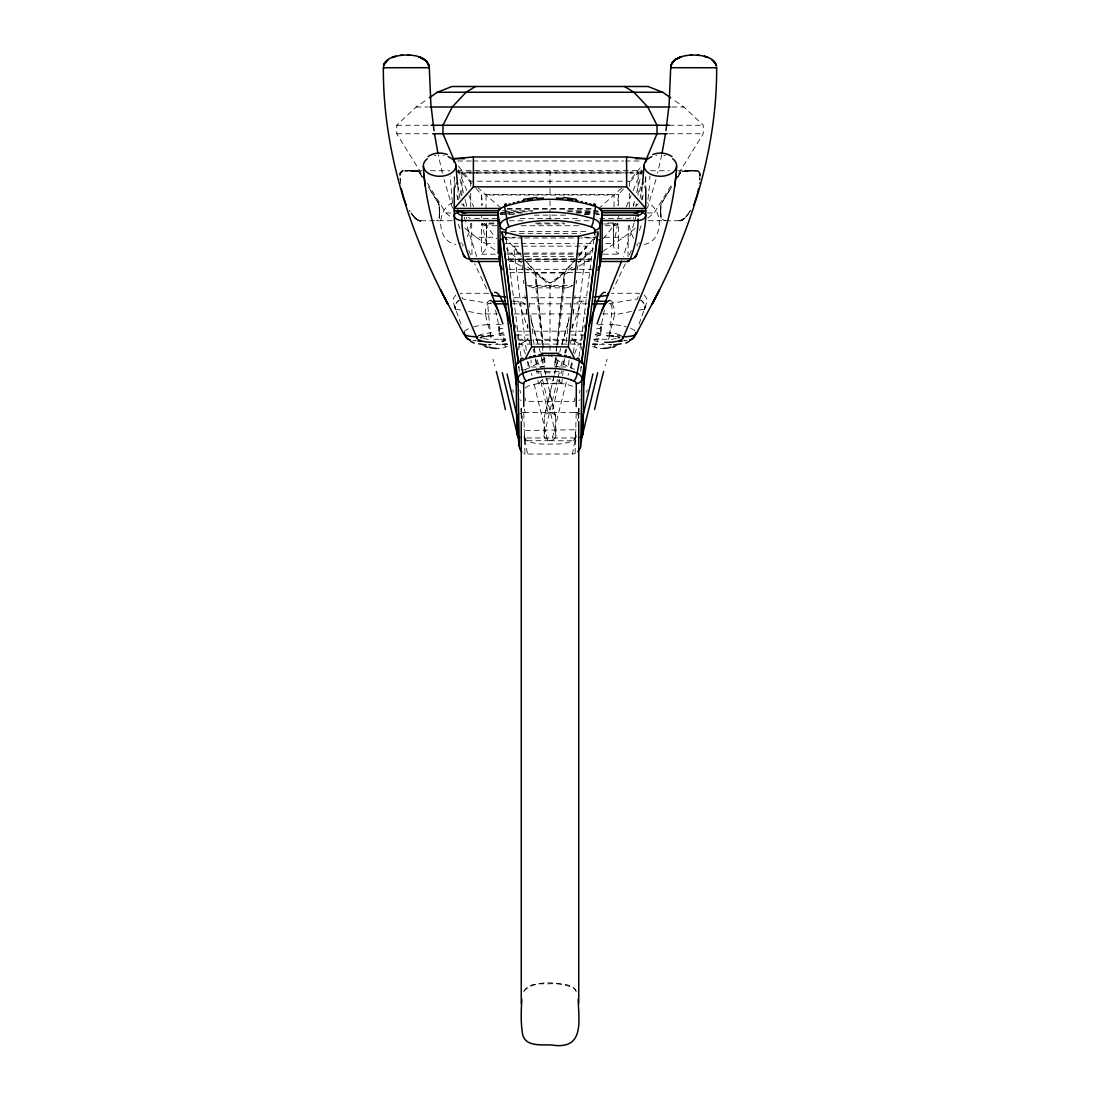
<?xml version="1.0" encoding="UTF-8"?>
<svg xmlns="http://www.w3.org/2000/svg" width="1100" height="1100" viewBox="0 0 1100 1100"><rect width="100%" height="100%" fill="white"/><g stroke="black" fill="none" stroke-linecap="round" stroke-linejoin="round"><path stroke-width="0.75" stroke-dasharray="5 3.75" d="M494.175 223.066L486.393 223.066L486.393 229.281M660.674 213.345L661.251 219.285L665.486 220.701L661.086 218.982L660.674 210.32M486.406 223.149L486.585 245.946L484.935 250.319L481.649 254.169L481.442 223.974L496.43 223.974M521.263 413.421L521.345 420.021L521.276 411.757M545.311 373.024L544.734 370.934M578.737 413.421L578.655 420.021L578.724 411.757M649.852 176.028L649.77 179.534M660.674 212.988L660.715 207.597M700.013 175.917L699.985 174.804L699.298 183.645M486.668 244.887L486.544 243.581L494.312 243.581M471.68 223.286L471.982 256.712M554.043 376.2L544.308 416.955L544.074 436.494M660.674 210.196L660.88 205.178A5.308 4.895 90 0 1 661.348 203.748L662.654 201.41M641.946 174.542L641.946 170.651L458.054 170.679L458.054 171.641M523.806 413.339L524.961 453.777A8.332 4.991 -0.1 0 0 527.533 454.053L572.467 454.025L575.341 437.979L575.506 429.77L524.507 430.444M575.341 437.979L524.659 437.979L527.533 454.025M486.558 224.304L485.224 225.748L497.214 225.748M576.194 413.339L575.107 453.764A7.961 7.384 -52.8 0 0 575.905 453.255M603.57 223.974L618.558 223.974L618.351 254.169L615.106 250.387L613.415 245.919L613.607 223.066L605.825 223.066M613.511 243.347L613.621 223.025M637.12 246.208L637.175 243.691M628.018 256.712L628.32 223.286M580.25 413.861A7.686 5.184 0 0 0 579.04 413.201L577.871 412.789L577.692 420.915M633.6 206.278L633.641 205.178A5.308 2.035 90 0 1 633.834 203.748L634.893 199.403M466.428 217.333L466.345 218.556M470.855 223.355L469.714 231.399L466.469 238.219M660.715 207.254L660.688 209.509L660.976 204.738L663.163 200.585M641.877 171.999L630.451 171.999M641.864 172.205L641.836 173.126L630.355 173.126M641.933 170.665L641.891 171.806A4.001 1.526 -90 0 0 641.795 172.343L641.575 173.195M400.139 173.649C398.984 176.66 401.913 168.891 405.652 170.748M649.481 185.762L647.625 202.317M400.043 174.433L400.001 175.134L401.816 171.16L409.805 170.748M609.648 335.637L609.139 337.7M699.875 178.901L699.793 179.905M699.889 178.654L699.793 179.974M572.055 327.718L572.344 324.431L572.055 327.882M573.389 312.95L573.678 309.664M609.702 335.005L612.026 308.069A7.562 7.397 0.9 0 0 611.669 306.35L611.036 304.975A7.673 7.508 -0.1 0 0 609.098 302.775M569.03 360.209L568.384 367.001L574.516 369.339M570.611 343.2L570.941 339.79M573.32 314.284L573.801 309.183M574.75 298.966L575.066 295.57M576.18 283.663L576.51 280.266M577.459 270.05L577.94 264.949M556.916 344.809L564.341 272.965L574.709 260.301M555.555 357.445L554.689 365.888L555.514 357.954M556.256 350.68L564.341 272.965L535.659 272.965L525.291 260.301M556.215 351.381L556.737 346.459M556.352 357.541L555.445 365.942M562.21 379.335L561.729 383.749L538.271 383.749L537.79 379.335M562.623 375.513L562.925 372.707M600.999 326.301L601.604 331.045M557.7 345.029L564.341 285.684L564.341 272.965M564.438 358.793L563.53 367.125M565.043 353.265L565.345 350.515M567.751 328.68L565.95 345.015M568.507 321.942L569.264 315.246M570.171 307.271L570.625 303.311M571.587 368.101L572.413 361.322M573.43 352.853L586.3 246.153L513.7 246.153L526.57 352.853M581.075 366.465L580.649 371.663L581.281 366.616M578.999 356.771L594 237.958L580.47 237.958M574.75 398.035L574.324 401.349L525.676 401.349L525.25 398.035M582.643 338.291L583.082 334.991M581.075 349.924L581.529 346.596M583.976 328.405L584.416 325.132M642.263 185.556L640.062 198.344M604.423 310.131L600.6 328.212L596.681 328.831M661.774 154.674L657.566 173.305M600.6 328.185L600.916 326.728M559.707 379.143L551.98 412.376L550.756 412.431A7.686 5.184 -0.2 0 0 544.39 416.57L544.404 416.57M560.973 373.601L561.577 370.893M579.37 393.168L580.071 390.101M552.929 380.586L555.431 369.861M550.825 390.074L544.266 417.478M562.801 365.599L564.149 359.824M554.812 374.014L555.266 370.934M556.105 367.029L558.112 358.737M551.98 412.376L574.832 412.376L575.63 409.076M556.614 365.31L558.566 357.308M565.799 352.949L566.775 348.947M557.521 379.527L543.964 435.572M586.589 392.288L587.194 389.854M558.112 377.121L559.295 372.46M559.735 352.248L560.697 348.48M636.625 192.665L640.75 176.454M576.111 434.789L574.558 440.797L550.426 440.729A7.741 5.225 0 0 1 544.046 436.466M566.308 382.14L551.705 440.797M634.535 221.567L635.663 217.236M561.949 343.695L567.848 323.18M561.729 344.974L568.686 321.214M561.014 365.874L562.691 359.769M568.054 375.54L568.618 373.45M655.944 179.465L647.487 208.038M572.138 328.501L581.501 301.18L587.207 301.194M570.295 367.482L571.918 361.996M634.109 223.039L623.288 256.438M564.836 352.399L565.881 349.044M568.219 322.053L568.961 319.798M498.396 331.045L499.001 326.301M574.558 353.774L578.366 344.053L581.212 344.053M638.179 296.478L637.299 298.966L608.327 303.847M639.045 294.071L639.334 293.274L611.284 293.274M639.018 324.087L646.924 301.964L646.525 298.306L644.27 295.075M639.402 230.409L641.822 224.18M626.368 206.772L631.043 195.635M633.119 190.685L641.946 169.634M629.379 254.911L631.304 250.36M625.309 263.835L613.401 288.681M523.985 991.389C528.894 981.544 542.41 984.445 551.581 983.702C559.941 984.225 571.505 982.575 576.317 991.128M608.891 338.264L608.135 339.543M576.428 436.37L573.691 440.138A12.554 7.521 0 0 1 571.189 441.678L562.856 443.671A47.231 28.325 0 0 1 557.246 444.056L545.971 444.139A55.729 33.413 0 0 1 536.25 443.616L528.811 441.678A12.554 7.521 0 0 1 526.309 440.138L523.572 436.37M523.683 991.128C535.92 979.082 560.051 981.832 574.668 988.584L576.015 991.389M668.58 191.854L669.212 190.822M669.089 191.029L672.348 185.721M677.793 176.825L681.381 171.641L687.981 170.775M668.264 192.363L665.555 196.749M662.777 201.218L664.317 198.729M668.085 192.665L668.827 191.441M647.845 218.034L654.156 212.96L672.554 183.246M678.7 173.346L703.244 133.733L703.244 125.262L683.856 107.016L671.962 98.725M679.676 173.759L676.651 178.695L680.556 172.453A4.001 3.699 -90 0 1 682.605 171.119L682.784 171.119A11.715 10.821 -90 0 1 683.43 171.022L689.686 170.748M665.761 196.419L664.235 198.88M688.339 213.771L690.456 210.471M689.755 211.667L690.346 210.732M688.985 212.822L685.094 218.048M680.652 220.66L685.438 217.676A22.674 20.955 90 0 0 686.73 216.04L688.724 213.208M688.655 213.317L685.438 217.676L681.505 220.481M542.259 379.541L538.271 383.749M603.281 238.686L615.409 223.603M629.324 186.367L629.324 181.211L641.658 166.045M578.834 255.282L586.3 246.153M578.737 256.451L595.76 236.019M526.185 341.11L527.038 339.955A6.738 4.441 -78.9 0 0 528.041 337.961M627.096 172.824L638.11 172.824L628.402 183.631M455.73 295.075L453.475 298.306L453.076 301.964L460.982 324.087M623.466 189.021L618.516 194.425A269.954 205.136 0 0 1 617.306 205.15M550 350.377L550 286.344L575.286 260.04M593.601 248.572L578.462 262.762M525.332 388.053L525.8 387.585A12.279 7.356 0 0 1 528.151 385.976L537.144 383.749A49.074 29.439 0 0 1 542.754 383.377L553.217 383.295A62.246 37.331 0 0 1 563.736 383.79L571.148 385.646A12.32 7.384 0 0 1 574.2 387.585L574.668 388.053M421.3 173.346L396.756 133.733L396.756 125.262L416.144 107.016L428.038 98.725M621.679 188.114L599.225 208.106M635.814 205.879L638.413 203.94M602.896 251.391L623.865 237.27L635.223 228.154M503.264 341.261L505.794 339.24L500.981 338.69M618.502 224.029L614.969 225.748L602.882 225.748M572.371 267.107L550 283.044L505.478 257.043M527.629 267.107L550 283.044L594.523 257.043M501.793 341.413C506.357 339.501 503.25 334.565 499.139 335.101M507.389 346.472L502.975 348.026M571.959 285.986L566.913 287.843L564.424 286.371L535.59 286.33L533.335 287.856L566.665 287.856M680.254 220.701L685.438 217.676A22.674 20.955 -90 0 0 686.73 216.04M503.332 332.282L498.74 334.221M460.212 243.471L461.587 242.784M552.502 439.973L551.237 440.413M480.054 337.769L490.875 335.143M525.484 369.339L531.616 367.001L550 355.438L568.384 367.001L555.019 367.001M452.925 202.744C435.683 209.11 436.755 241.711 455.854 244.379M523.476 412.5A7.741 5.211 0 0 0 522.266 412.748L521.001 413.188A7.686 5.184 0 0 0 519.75 413.861M539.976 367.139L544.5 366.08M598.166 324.844L603.666 324.239M611.49 339.46L616.536 338.47M402.572 170.94L410.479 170.748M618.214 338.14L619.891 337.837M631.4 311.451L614.529 314.834L608.286 339.268L600.999 339.268M638.852 310.145L644.435 309.238M624.539 340.835L627.082 340.423M623.562 340.766L624.965 340.546M600.861 335.101C596.75 334.565 593.643 339.501 598.207 341.413M491.219 335.94L485.98 336.614M484.357 325.036L490.572 324.363M599.019 338.69L594.151 339.364L596.736 341.261M575.905 440.729L574.64 440.797M523.889 412.445L549.368 412.459A7.686 5.184 0.2 0 1 555.61 416.57L555.926 436.494A7.673 5.184 0 0 1 549.711 440.701L524.095 440.729M491.191 344.396L488.373 344.603M644.146 244.379C663.245 241.711 664.317 209.11 647.075 202.744M497.764 348.59L499.166 348.521M687.06 170.789L697.428 170.94M679.663 220.729L679.085 220.742M687.555 170.775L688.572 170.761M581.501 301.18L580.332 301.262A7.686 7.521 -0.4 0 0 574.764 305.044M533.335 287.856L528.041 285.986M690.016 170.748L681.643 171.38L689.851 170.748M679.374 220.742L647.776 220.742M405.24 170.748L413.421 170.803M690.195 170.748L691.212 170.734M485.224 225.748L481.498 224.029M407.413 170.748L408.127 170.734M495.578 344.286L507.375 344.259M416.144 107.016L428.175 107.016M671.825 107.016L683.856 107.016M396.756 125.262L430.994 125.262M669.006 125.262L703.244 125.262M396.756 133.733L430.994 133.733M669.006 133.733L703.244 133.733M457.641 160.999L471.322 160.999M473.041 160.999L623.549 160.999M625.254 160.999L642.359 160.999M422.373 170.748L410.011 170.748L416.57 171.009A11.715 10.821 -90 0 1 417.216 171.119L417.395 171.146A4.001 3.699 -90 0 1 419.444 172.343L420.324 173.759M430.402 170.748L449.556 170.748M650.444 170.748L669.13 170.748M677.627 170.748L694.21 170.748M690.456 170.748L698.184 171.16L699.971 174.749L699.861 173.649M458.054 171.999L474.471 171.999M476.121 171.999L627.165 171.999M461.89 195.236L461.89 172.824L471.322 172.824M472.904 172.824L623.947 172.824M474.567 173.126L458.164 173.126L458.067 170.72M476.204 173.126L627.082 173.126M458.342 166.045L470.717 181.211L629.324 181.211M507.237 208.478L592.763 208.478M507.224 209.192L592.859 209.192M502.109 210.801L532.895 210.801M567.105 210.801L597.891 210.801M504.804 211.722L532.111 211.722M567.957 211.722L591.841 211.722M593.546 211.722L598.675 211.722M501.229 212.671L505.945 212.671M507.513 212.671L523.256 212.671M576.744 212.671L594.055 212.671M427.446 183.246L445.844 212.96L452.595 212.96M500.252 212.96L522.555 212.96M575.726 212.96L599.748 212.96M647.405 212.96L654.156 212.96M499.716 213.867L503.126 213.867M504.831 213.867L515.061 213.867M584.98 213.867L591.8 213.867M593.505 213.867L600.325 213.867M500.308 214.349L507.155 214.349M508.874 214.349L515.721 214.349M584.279 214.349L592.845 214.349M596.269 214.349L599.692 214.349M534.27 215.16L565.73 215.16M497.035 218.377L471.625 218.377A7.494 6.201 0 0 1 468.201 217.498M519.956 218.377L580.044 218.377M599.748 218.377L628.265 218.377A7.37 6.091 0.1 0 0 631.799 217.498M452.224 220.742L420.626 220.742M509.328 220.742L524.673 220.742M575.327 220.742L591.938 220.742M535.521 223.066L564.479 223.066M536.896 223.974L564.561 223.974M521.166 225.734L580.814 225.734M510.661 231.633L589.339 231.633M519.214 233.475L580.786 233.475M464.777 228.154L476.135 237.27L495.344 237.27L496.719 238.686M503.882 237.27L515.845 237.27M584.155 237.27L596.118 237.27M604.656 237.27L623.865 237.27M522.926 237.958L506 237.958L521.001 356.771M524.618 237.958L578.765 237.958M505.299 243.581L517.962 243.581M521.152 243.581L574.062 243.581M577.252 243.581L594.701 243.581M605.688 243.581L613.456 243.581L613.332 244.956M507.595 253.055L521.73 253.055M524.562 253.055L592.419 253.055M481.649 254.169L496.581 254.169M506.729 254.169L521.029 254.169M523.902 254.169L574.654 254.169M576.098 254.169L593.271 254.169M603.419 254.169L618.351 254.169M524.645 256.451L575.355 256.451M509.204 258.816L590.796 258.816M506.935 259.38L593.065 259.38M509.671 259.861L590.329 259.861M509.19 261.484L574.2 261.484M575.891 261.484L591.195 261.484M509.465 269.28L592.226 269.28M509.768 272.649L522.816 272.649M524.123 272.649L573.719 272.649M576.331 272.649L589.38 272.649M527.34 285.546L572.66 285.546M488.716 293.274L460.666 293.274L460.955 294.071M513.549 297.743L586.451 297.743M512.793 301.194L519.791 301.29A7.686 7.521 0.4 0 1 525.236 305.044M491.672 303.847L462.701 298.966L461.821 296.478M512.256 303.847L587.744 303.847M485.334 313.913L497.241 313.913M514.264 313.913L585.736 313.913M602.759 313.913L614.666 313.913M516.766 331.183L583.234 331.183M499.854 335.005L504.639 335.005M516.601 335.005L528.564 335.005M571.436 335.005L583.399 335.005M595.361 335.005L600.146 335.005M478.555 335.418L491.48 335.404M608.52 335.404L621.445 335.418M499.001 339.268L491.714 339.268L491.109 338.264M500.459 339.268L506.289 339.268M517.935 339.268L528.138 339.268M535.425 339.268L564.575 339.268M571.862 339.268L582.065 339.268M593.711 339.268L599.541 339.268M518.746 340.312L581.254 340.312M507.361 344.053L501.641 344.053L507.155 344.094M518.788 344.053L521.634 344.053L525.442 353.774M592.639 344.053L598.359 344.053L592.845 344.094M518.21 344.094L581.79 344.094M544.981 367.001L531.616 367.001L530.97 360.209M521.056 369.834L526.158 369.834M536.374 371.663L563.626 371.663M545.311 372.804L554.689 372.804M545.779 378.84L554.221 378.84M574.832 412.376L576.111 412.445M691.707 170.734L692.587 170.748M518.499 301.18L527.862 328.501M592.625 344.259L597.685 344.272M599.362 344.272L604.423 344.286M525.401 440.797L523.889 434.789M409.131 170.734L418.357 171.38L417.175 171.105A11.715 10.821 90 0 0 416.57 171.022M693.206 170.748L697.977 171.078L699.696 172.947M411.854 170.761C407.371 170.706 417.973 170.871 410.836 170.748M420.915 220.742L420.434 220.729M411.606 170.761L412.94 170.789M411.936 170.761L418.646 171.655L423.349 178.695L420.076 173.374L422.207 176.825M614.721 225.748L613.442 224.359M413.504 170.803L417.175 171.105M496.334 324.239L501.834 324.844M611.627 344.603L608.809 344.396M600.834 348.521L602.236 348.59M411.276 213.208L413.27 216.04A22.674 20.955 -90 0 0 414.535 217.649C428.189 225.706 415.154 219.808 411.73 213.881M609.428 324.363L615.643 325.036M614.02 336.614L608.781 335.94M499.084 326.728L499.4 328.212L503.319 328.831M609.125 335.143L619.946 337.769M455.565 309.238L461.147 310.145M475.035 340.546L476.438 340.766M472.918 340.423L475.461 340.835M468.6 311.451L485.471 314.834L491.934 339.639M480.109 337.837L481.786 338.14M483.464 338.47L488.51 339.46M597.025 348.026L592.611 346.472M555.5 366.08L560.024 367.139M577.871 412.789L577.734 412.748A7.741 5.211 0 0 0 576.524 412.5M418.495 220.481L414.562 217.676A22.674 20.955 90 0 1 413.27 216.04M601.26 334.221L596.668 332.282M547.498 439.973L533.692 382.14M638.413 242.784L639.788 243.471M461.587 203.94L464.186 205.879M476.135 237.27L495.701 250.442M521.538 262.762L506.399 248.572M445.844 212.96L452.155 218.034M561.729 383.749L557.741 379.541M500.857 208.106L478.376 188.114M524.714 260.04L550 286.344M414.906 218.048L409.544 210.471M475.915 188.347L481.484 194.425A269.954 205.136 0 0 0 482.694 205.15M471.598 183.631L461.89 172.824M573.842 341.137L573.018 340.038A6.738 4.441 78.9 0 1 571.959 337.961M504.24 236.019L521.263 256.451M513.7 246.153L521.166 255.282M419.402 172.384L419.444 172.453A4.001 3.699 90 0 0 417.395 171.119M484.591 223.603L495.344 237.27M411.345 213.317L412.074 214.363M411.661 213.771L411.015 212.822M633.531 238.219L630.286 231.399L629.145 223.355M410.08 211.406L409.654 210.732M436.219 199.595L435.504 198.44M435.765 198.88L432.891 194.232M435.325 198.151L434.748 197.23M436.411 199.897L438.652 203.748A5.308 4.895 -90 0 1 439.134 205.178L439.285 207.515M436.947 200.75C439.629 202.4 439.464 213.867 439.257 206.663L439.312 209.44M433.001 194.425L431.736 192.363M430.788 190.822L431.915 192.665M430.911 191.029L427.652 185.721M486.599 288.681L474.691 263.835M468.696 250.36L470.621 254.911M458.054 169.634L466.881 190.685M468.957 195.635L473.632 206.772M490.861 337.7L487.987 307.931A7.562 7.397 -0.9 0 1 488.331 306.35L488.964 304.975A7.673 7.508 0.1 0 1 490.902 302.775M458.178 224.18L460.598 230.409M476.712 256.438L465.891 223.039M531.039 319.798L531.781 322.053M458.205 172.343A4.001 1.526 -90 0 0 458.054 171.958L458.054 171.82A4.001 1.526 90 0 1 458.205 172.343L458.439 173.25M531.314 321.214L538.271 344.974M534.119 349.044L535.164 352.399M532.152 323.18L538.051 343.695M452.513 208.038L444.056 179.465M528.082 361.996L529.705 367.482M555.596 416.57L549.697 391.957M537.309 359.769L538.986 365.874M531.382 373.45L531.946 375.54M464.337 217.236L465.465 221.567M465.107 199.403L465.52 201.011M556.036 435.572L542.479 379.527M539.303 348.48L540.265 352.248M540.705 372.46L541.888 377.121M463.375 192.665L459.25 176.454M541.434 357.308L543.386 365.31M512.806 389.854L513.411 392.288M465.699 201.74L466.166 203.748A5.308 2.035 90 0 1 466.359 205.178L466.4 206.278M555.734 417.478L545.957 376.2M541.888 358.737L543.895 367.029M533.225 348.947L534.201 352.949M548.02 412.376L540.293 379.143M524.37 409.076L525.168 412.376M544.569 369.861L547.071 380.586M535.851 359.824L537.199 365.599M442.434 173.305L438.226 154.674M519.929 390.101L520.63 393.168M538.423 370.893L539.027 373.601M495.578 310.131L499.4 328.212M459.938 198.344L457.737 185.556M699.545 172.521L699.999 175.147L699.957 174.433M452.375 202.317L450.147 176.028M439.12 205.178L439.134 205.301A5.308 4.895 90 0 0 438.652 203.748M515.584 325.132L516.024 328.405M516.918 334.991L517.357 338.291M518.471 346.596L518.925 349.924M633.655 218.556L633.572 217.333M518.925 366.465L519.351 371.663L518.719 366.616M527.587 361.322L528.413 368.101M542.3 345.029L535.659 285.684L535.659 272.965L542.836 344.231M529.375 303.311L529.829 307.271M530.736 315.246L531.493 321.942M532.249 328.68L533.143 336.82M542.451 346.418L542.905 350.57M533.445 339.543L534.05 345.015M534.201 346.39L534.957 353.265M535.562 358.793L536.47 367.125M543.648 357.541L544.555 365.942M536.621 368.527L537.377 375.513M535.659 272.965L543.744 350.68M544.445 357.445L545.311 365.888M522.06 264.949L522.541 270.05M523.49 280.266L523.82 283.663M524.934 295.57L525.25 298.966M526.199 309.183L526.68 314.284M527.945 327.882L527.629 324.486L527.945 327.718M529.059 339.79L529.389 343.2M526.322 309.664L526.611 312.95M400.221 180.029L400.125 178.901M400.207 179.905L400.111 178.654M400.703 183.645L400.001 175.147L399.987 175.972M522.308 420.915L522.074 412.844M439.285 207.597L439.326 211.324M462.825 243.691L462.88 246.208M486.489 243.347L486.447 239.47M486.434 238.191L486.42 235.634M486.406 234.355L486.393 230.546M439.326 210.719L439.34 216.535L439.326 213.345M645.727 176.605L645.727 187.619M641.946 187.248L641.946 199.966M638.11 172.824L638.11 195.236M629.324 193.242L629.324 206.992M618.516 205.631L618.516 194.425L481.484 194.425L481.484 205.631M614.034 206.704L614.034 195.016L486.035 195.016L486.035 210.045M594.619 237.366L594.619 239.855M550 170.761L550 183.769M550 188.499L550 196.419M550 200.722L550 211.874M550 214.349L550 218.749M505.739 237.284L505.739 239.772M470.717 181.211L470.717 186.367M470.717 193.242L470.717 206.992M458.054 187.248L458.054 199.966M454.272 176.605L454.272 187.619M504.625 238.054A5.775 3.451 0 0 1 506 237.971M594 237.971A5.775 3.451 0 0 1 595.375 238.054M580.264 399.685A7.659 4.579 0 0 1 578.916 400.455M521.084 400.455A7.659 4.579 0 0 1 519.736 399.685M434.5 155.664A16.28 10.574 0 0 1 436.123 155.375M443.341 155.403A16.28 10.574 0 0 1 444.084 155.512M505.849 340.615A16.253 4.716 0 0 1 501.902 341.632M478.473 335.651A16.253 4.716 0 0 1 493.694 332.929M499.015 333.231A16.253 4.716 0 0 1 504.694 334.304M501.834 344.259A8.607 2.269 0 0 1 503.14 347.669M499.207 348.301A8.607 2.269 0 0 1 497.695 348.37M489.074 345.153A8.607 2.269 0 0 1 490.902 344.465M496.513 343.832A8.607 2.269 0 0 1 497.75 343.846M640.764 300.218A7.879 6.985 69.7 0 1 644.696 309.334A7.879 7.081 74.9 0 0 640.819 300.107M459.236 300.218A7.879 6.985 -69.7 0 0 455.304 309.334A7.879 7.081 -74.9 0 1 459.181 300.107M611.765 304.054A7.92 2.736 84.8 0 1 614.749 313.981M485.237 313.981A7.92 2.736 -84.7 0 1 488.235 304.054M605.165 365.832A334.428 22.124 -81.9 0 1 605.55 364.457M606.293 361.763A334.428 22.124 -81.9 0 1 607.049 359.136M578.366 343.269A12.636 8.016 70.1 0 1 574.337 340.23M610.844 300.768A362.821 28.215 -83.5 0 1 612.81 302.885M492.951 359.136A334.428 22.124 81.9 0 1 493.707 361.763M494.45 364.457A334.428 22.124 81.9 0 1 494.835 365.832M525.663 340.23A12.636 8.016 -70.1 0 1 521.634 343.269M487.19 302.885A362.821 28.215 83.5 0 1 489.156 300.768M574.998 453.723A8.332 4.895 0 0 1 572.467 453.956M524.645 437.786A7.219 4.84 -8.4 0 1 523.957 437.855M576.043 437.855A7.219 4.84 8.4 0 1 575.355 437.786M524.48 429.743A1.788 1.073 0 0 1 523.875 429.701M576.125 429.701A1.788 1.073 0 0 1 575.52 429.743M524.769 454.094A7.961 7.865 -70 0 1 523.861 453.668M485.911 336.394A20.914 4.895 -4.7 0 1 479.875 336.765M464.31 331.512A23.017 5.844 -6.4 0 1 469.329 328.391M473.646 326.947A23.017 5.844 -6.4 0 1 484.261 324.816M464.186 206.429A190.08 156.929 0 0 1 463.334 203.651M461.147 195.333A190.08 156.929 0 0 1 459.539 187.014M640.461 187.014A190.08 156.929 0 0 1 638.852 195.333M636.666 203.651A190.08 156.929 0 0 1 635.814 206.429M636.35 216.274A8.03 1.265 -17.3 0 1 635.731 216.714M457.999 199.774A177.732 146.74 0 0 1 456.844 194.879M455.496 187.536A177.732 146.74 0 0 1 454.396 177.746M645.604 177.746A177.732 146.74 0 0 1 644.504 187.536M643.156 194.879A177.732 146.74 0 0 1 642.001 199.774M618.379 216.164A270.077 205.232 0 0 1 618.2 217.979M617.554 223.41A270.077 205.232 0 0 1 613.498 243.347M486.502 243.347A270.077 205.232 0 0 1 482.446 223.41M481.8 217.979A270.077 205.232 0 0 1 481.621 216.164M633.641 205.178A5.308 2.035 -90 0 1 633.834 203.748M697.496 170.651A3.822 3.534 90 0 1 700.081 173.498M660.866 205.178A5.308 4.895 -90 0 1 661.348 203.748M620.125 336.765A20.914 4.895 4.7 0 1 614.089 336.394M615.739 324.816A23.017 5.844 6.4 0 1 626.354 326.947M630.671 328.391A23.017 5.844 6.4 0 1 635.69 331.512M655.916 155.512A16.28 10.574 0 0 1 656.659 155.403M663.877 155.375A16.28 10.574 0 0 1 665.5 155.664M598.098 341.632A16.253 4.716 0 0 1 594.151 340.615M595.306 334.304A16.253 4.716 0 0 1 600.985 333.231M606.306 332.929A16.253 4.716 0 0 1 621.527 335.651M602.305 348.37A8.607 2.269 0 0 1 600.793 348.301M596.86 347.669A8.607 2.269 0 0 1 598.166 344.259M602.25 343.846A8.607 2.269 0 0 1 603.487 343.832M609.098 344.465A8.607 2.269 0 0 1 610.926 345.153M660.66 215.641C660.715 219.656 660.688 213.276 660.66 215.641M439.34 214.761L439.161 218.281L439.34 214.761M644.408 309.334L645.659 305.429L644.394 309.389M437.525 220.22L436.714 220.468L437.635 220.179M455.703 309.664L454.341 305.429L455.703 309.664M600.298 328.309A7.934 7.219 75.1 0 0 600.889 332.31A7.934 7.205 75.4 0 1 600.298 328.309M499.111 332.31A7.934 7.219 -75.1 0 0 499.703 328.309A7.934 7.205 -75.4 0 1 499.111 332.31M402.504 170.651A3.822 3.534 -90 0 0 399.919 173.498A3.822 3.534 90 0 1 402.504 170.651M415.168 218.212A8.415 7.769 90 0 0 419.416 220.825A8.415 7.769 -90 0 1 415.168 218.212M680.584 220.825A8.415 7.769 90 0 0 684.832 218.212A8.415 7.769 -90 0 1 680.584 220.825"/><path stroke-width="1.5" d="M458.054 210.127L458.054 212.671A3.809 2.475 0 0 0 461.89 215.146L461.931 220.564L499.661 220.564M570.955 379.94L574.076 381.013A5.225 3.121 0 0 1 576.29 383.598L576.249 406.546M638.11 216.452L638.11 215.16A3.809 2.475 0 0 0 641.933 212.671L641.946 210.127M597.671 372.707L582.271 435.751L582.464 416.694A7.686 5.184 0 0 0 581.9 415.442M521.276 411.757L521.304 408.485M638.096 218.941L638.082 220.495L600.339 220.564M671.577 67.554L670.697 67.691L669.116 104.39L665.967 130.625M716.65 67.719L716.65 67.677C717.09 150.645 690.539 231.426 652.163 304.205L659.519 289.712L636.048 334.304M638.069 220.564L638.082 220.495A7.617 4.95 0 0 0 645.7 215.572L645.783 187.866M582.574 417.615L592.955 373.973M582.271 435.793L582.161 436.494A7.686 5.184 -0.2 0 1 580.553 438.873M644.091 165.275L642.51 184.484L642.73 182.394M622.971 338.264C646.168 283.03 673.393 226.971 676.624 166.114M595.581 206.511A10.821 6.696 4.6 0 1 597.658 207.405A11.674 7.232 4.6 0 1 602.181 213.428L600.325 225.761L600.325 263.216L599.362 267.41M521.826 999.336C521.111 1011.024 520.658 1022.918 522.624 1034.495C525.759 1047.104 541.681 1044.477 551.581 1045C584.774 1050.321 578.724 1021.268 578.174 999.336M574.516 358.339L568.384 346.857L578.737 236.294L596.296 232.018M674.836 185.845L676.074 174.446M581.487 363.096L597.891 231.633M581.694 363.234L597.891 233.475M583.509 370.397L599.803 241.395A5.775 3.451 0 0 0 598.936 239.58M583.495 385.275L599.803 264.715L599.803 241.395M665.486 133.87L662.076 153.093M670.725 66.784C672.127 57.612 683.375 55.619 691.075 55.069M600.325 263.216L602.181 251.597L602.181 213.428M383.611 65.175L388.039 59.537L384.574 62.975L383.46 66.069C385.234 58.259 394.584 56.169 401.431 55.275M593.477 204.366A5.912 2.007 -74.7 0 1 595.54 206.442L593.56 218.831C565.551 210.004 534.875 209.962 506.825 218.721A11.591 7.205 -5.2 0 0 500.06 225.748L500.046 263.285L501.105 267.603A9.749 9.309 -42.2 0 0 502.164 269.596M698.596 188.636L697.95 191.73M576.043 359.7L579.576 361.006L577.087 373.092A10.175 6.476 5.7 0 1 581.928 379.101L580.704 446.201L583.192 426.36L584.1 366.877A5.981 4.716 -7.1 0 0 581.364 362.203M607.984 293.274L607.516 295.474L594.261 297.096M697.634 193.022L696.85 195.91M696.726 196.35L695.736 199.416M695.626 199.705L694.636 202.317M621.555 261.181L602.126 309.939M580.099 448.704L580.236 448.319A10.478 10.367 68.9 0 0 580.676 446.201M635.951 332.461L634.769 335.706A8.195 7.329 87.4 0 1 629.764 339.969A8.195 7.287 70.2 0 0 634.906 335.775M600.848 258.816L630.314 258.816A196.322 149.188 0 0 0 638.151 220.564M646.621 158.496L657.016 133.733L657.016 125.262L647.79 107.016L633.944 92.262L624.511 86.501M693.962 203.913L693.577 204.779M636.941 253.866L636.158 255.159A12.238 9.144 4.6 0 1 635.511 255.929L635.47 255.984M525.484 358.339L531.616 346.857L521.263 236.294L503.704 232.018M645.783 162.099L645.783 158.661L626.615 156.984L473.385 156.984L473.385 186.863L454.217 208.478L500.404 208.478M384.381 67.54L383.391 67.733L429.303 67.691L430.884 104.39L434.033 130.625M427.982 156.654C433.441 152.639 441.031 152.116 447.26 154.536M429.357 97.804L437.277 92.262L451.935 86.501L648.065 86.501L662.723 92.262L670.643 97.804M475.489 86.501L466.056 92.262L452.21 107.016L442.984 125.262L442.984 133.733L453.379 158.496M629.283 341.344L625.79 343.118M615.161 346.335L612.755 347.298M383.35 67.677L383.35 67.719C382.91 150.672 409.461 231.44 447.837 304.205L440.481 289.712L463.953 334.304M652.74 154.536C658.969 152.116 666.559 152.639 672.018 156.654M595.581 206.511C565.73 196.831 532.166 196.611 502.453 207.377A11.674 7.274 -5.2 0 0 497.942 213.469L498.328 253.853M393.759 56.856L395.643 56.306L391.971 57.502L392.769 57.214M523.751 406.546L523.696 383.598A5.211 3.107 0 0 1 526.199 380.902L529.045 379.94M519.901 448.704L519.764 448.319A10.478 10.395 43.9 0 1 519.296 446.201L518.004 379.101A10.175 6.476 -5.7 0 1 522.885 373.065L526.02 372.061M523.957 359.7L520.424 361.006A10.23 6.531 -5.7 0 0 515.969 366.877L516.808 426.36L519.296 446.201M529.526 356.978L530.915 356.551M509.176 226.71C535.686 218.336 564.726 218.377 591.209 226.82A5.844 3.493 0 0 1 594.619 230.01L594.619 234.891M509.094 204.119L510.152 203.789M621.225 343.791L616.33 344.561M513.37 202.867L514.456 202.565M533.39 355.891L535.301 355.438M517.729 201.74L518.829 201.479M522.156 200.736L524.411 200.296M634.26 212.946L645.783 210.801L601.315 210.801M492.236 335.761L493.24 335.582M619.355 341.468L622.16 341M523.614 199.306L536.676 197.478M538.959 354.736L542.74 354.214M527.533 199.732L532.276 199.031M401.679 55.248C411.221 54.643 425.59 55.124 429.192 65.931L425.906 60.459L418.743 56.732L426.553 61.036L429.275 66.784M400.524 55.371L402.6 55.151M537.075 198.495L543.524 198.028M454.217 162.099L454.217 158.661L473.385 156.984M636.309 212.822L638.11 212.671L601.92 212.671M541.558 353.306L558.442 353.306M691.336 55.055C700.288 54.972 713.322 55.921 716.554 65.945L714.973 62.329L711.961 59.537L716.348 65.161M690.154 55.11L692.257 55.014M613.649 344.905L616.715 344.836M437.277 92.262L662.723 92.262M429.894 107.016L670.106 107.016M430.994 125.262L669.006 125.262M432.712 133.733L667.288 133.733M454.217 158.661L464.489 158.661M635.511 158.661L645.783 158.661M473.385 186.863L626.615 186.863L645.783 208.478L599.596 208.478M498.685 210.801L454.217 210.801L465.768 212.946M498.08 212.671L461.89 212.671L463.691 212.822M461.89 215.27L498.08 215.16M601.92 215.16L638.11 215.16M521.263 236.294L578.737 236.294M469.59 258.816L499.152 258.816M471.419 261.498L500.61 261.484M599.692 261.484L628.581 261.498M505.656 301.194L494.368 301.276A7.659 7.494 -0.1 0 0 493.336 301.524M594.344 301.194L605.77 301.304A7.659 7.494 0.1 0 1 606.664 301.524M495.096 303.847L507.114 303.847M592.886 303.847L604.904 303.847M531.616 346.857L568.384 346.857M483.285 344.836L486.351 344.905M407.743 55.014L408.664 55.055M408.925 55.069L409.846 55.11M556.49 198.028L562.939 198.495M715.619 67.54L716.609 67.733L670.711 67.719M483.67 344.561L478.775 343.791M428.422 67.554L429.289 67.664M699.476 55.371L697.4 55.151M563.351 197.478L576.414 199.306M558.209 354.324L561.041 354.736M567.737 199.031L572.481 199.732M505.739 297.096L492.484 295.474L492.016 293.274M477.84 341L480.645 341.468M606.76 335.582L607.764 335.761M575.616 200.296L577.871 200.75M564.699 355.438L566.61 355.891M498.987 252.326L498.341 252.134M581.212 201.479L582.326 201.74M585.612 202.593L586.712 202.881M706.241 56.856L704.357 56.306L708.029 57.502M569.085 356.551L570.474 356.978M589.944 203.816L591.016 204.146M573.98 372.061L577.087 373.092M487.245 347.298L484.839 346.335M474.21 343.118L470.717 341.344M464.53 255.984L464.475 255.929A12.238 9.144 -4.6 0 1 463.842 255.159L463.045 253.907M406.422 204.779L406.038 203.913M477.029 338.264C453.832 283.03 426.607 226.971 423.376 166.114M497.874 309.939L478.445 261.181M405.364 202.317L404.374 199.705M469.686 258.816L469.728 258.899A196.322 149.188 0 0 1 461.849 220.564M464.049 332.461L465.231 335.706A8.195 7.329 -87.4 0 0 470.236 339.969A8.195 7.287 -70.2 0 1 465.094 335.775M404.264 199.416L403.274 196.35M403.15 195.91L402.366 193.022M502.329 372.707L517.866 436.604A7.686 5.184 0.2 0 0 519.447 438.873M517.729 435.793L517.426 417.615L507.045 373.973M402.05 191.73L401.404 188.636M522.913 373.092L520.41 360.993A6.009 2.819 65.9 0 1 523.023 358.449M437.924 153.093L434.514 133.87M504.543 206.47L506.839 218.721A5.912 1.911 75 0 0 509.176 226.765A5.857 3.506 0 0 0 505.739 229.914L505.739 234.809M498.726 256.025L500.046 263.285M497.929 213.469L500.046 225.748M515.9 366.877L518.004 379.101A5.885 4.702 8.4 0 0 523.696 383.652M501.655 239.113A5.775 3.451 0 0 0 500.184 241.395L500.197 264.715L516.505 385.275M500.197 241.395L516.491 370.397M518.513 363.096L502.109 231.633L518.306 363.234M423.926 174.446L425.164 185.845M457.27 182.394L457.49 184.484L455.909 165.275M517.426 417.587L517.536 416.694A7.686 5.184 0 0 1 518.1 415.442M578.696 408.485L578.724 411.757M626.615 156.984L626.615 186.863M578.737 421.616L578.737 1003.269M521.263 421.616L521.263 1003.269M454.217 187.866L454.272 215.572A7.617 4.95 0 0 0 461.931 220.55M505.725 229.982A5.857 4.689 0 0 1 500.115 225.748M498.066 213.455A5.926 4.744 0 0 1 499.991 209.083M504.584 206.511A5.926 2.007 74.7 0 1 506.536 204.229M593.574 218.831A11.591 7.177 4.6 0 1 600.298 225.761M593.533 218.886A5.912 1.925 -74.9 0 1 591.195 226.875M600.091 209.083A5.926 4.744 0 0 1 602.058 213.414M600.243 225.761A5.857 4.689 0 0 1 594.619 230.079M600.559 251.982A15.318 1.224 -0.5 0 1 601.755 252.258M599.197 267.438A10.629 10.092 59.3 0 1 597.726 270.132M505.945 205.178A5.857 3.506 0 0 1 506.619 204.903M593.491 204.944A5.844 3.493 0 0 1 594.179 205.205M501.848 267.575A7.617 4.551 0 0 1 500.197 264.715M599.803 264.715A7.617 4.551 0 0 1 598.152 267.575M448.14 156.667A16.28 10.574 0 0 1 453.049 171.696A16.28 10.574 0 0 1 429.674 174.047A16.28 10.574 0 0 1 427.35 158.757M495.344 342.32A16.253 4.716 0 0 1 477.139 336.93M496.526 348.384A8.607 2.269 0 0 1 488.991 347.022M594.605 409.558A334.428 22.124 -81.9 0 1 603.666 371.47M589.077 326.136A370.48 27.638 -83.3 0 1 605.385 292.49M597.135 323.84A362.821 28.215 -83.5 0 1 610.115 300.534M496.334 371.47A334.428 22.124 81.9 0 1 505.395 409.558M494.615 292.49A370.48 27.638 83.3 0 1 510.922 326.136M489.885 300.534A362.821 28.215 83.5 0 1 502.865 323.84M516.051 366.864A5.981 4.771 8.7 0 1 518.595 362.147M526.199 380.93A5.995 2.654 68.3 0 1 522.995 373.161M523.806 359.535A52.704 31.501 0 0 1 576.194 359.535M576.977 358.38A6.009 2.805 -66.8 0 1 579.507 361.061M579.618 360.965A10.23 6.531 5.7 0 1 584.031 366.877L581.996 379.101A5.885 4.702 -8.4 0 1 576.304 383.652M577.046 373.12A5.995 2.695 -68 0 1 573.801 380.944M525.938 371.965A51.727 30.924 0 0 1 574.076 371.951M528.894 379.775A43.807 26.18 0 0 1 571.106 379.775M519.764 437.209A7.219 4.84 -8.4 0 1 517 434.225M517.413 434.156A5.857 4.592 0 0 1 518.265 430.623M583 434.225A7.219 4.84 8.4 0 1 580.236 437.209M581.735 430.623A5.857 4.592 0 0 1 582.587 434.156M521.868 452.086A7.961 7.865 -70 0 1 520.053 448.663M579.535 448.553A7.961 7.384 -52.8 0 1 577.734 451.715M477.936 336.793A20.914 4.895 -4.7 0 1 463.664 332.681M454.259 215.572A3.768 2.86 0 0 1 458.054 212.685M641.946 212.685A3.768 2.86 0 0 1 645.741 215.572M463.114 253.811A175.752 133.554 0 0 1 454.163 215.586M645.837 215.586A175.752 133.554 0 0 1 636.886 253.811M636.666 253.853A7.425 4.909 0 0 1 630.493 259.105M465.479 257.111A12.801 9.556 -4.5 0 1 464.365 256.066M471.144 261.264A7.81 1.471 77 0 1 469.728 258.596M472.065 260.576A7.81 1.471 77 0 1 471.845 261.291M630.273 258.596A7.81 1.471 -77 0 1 628.856 261.264M628.155 261.291A7.81 1.471 -77 0 1 627.935 260.576M635.635 256.066A12.801 9.556 4.5 0 1 634.521 257.111M469.507 259.105A7.411 4.909 0 0 1 463.32 253.921M636.336 332.681A20.914 4.895 4.7 0 1 622.064 336.793M672.65 158.757A16.28 10.574 0 0 1 670.326 174.047A16.28 10.574 0 0 1 646.951 171.696A16.28 10.574 0 0 1 651.86 156.667M622.861 336.93A16.253 4.716 0 0 1 604.656 342.32M611.009 347.022A8.607 2.269 0 0 1 603.474 348.384M670.973 65.106L670.821 65.972L671.935 62.934L674.726 59.936L681.257 56.732L674.726 59.936L670.973 65.106"/></g></svg>
